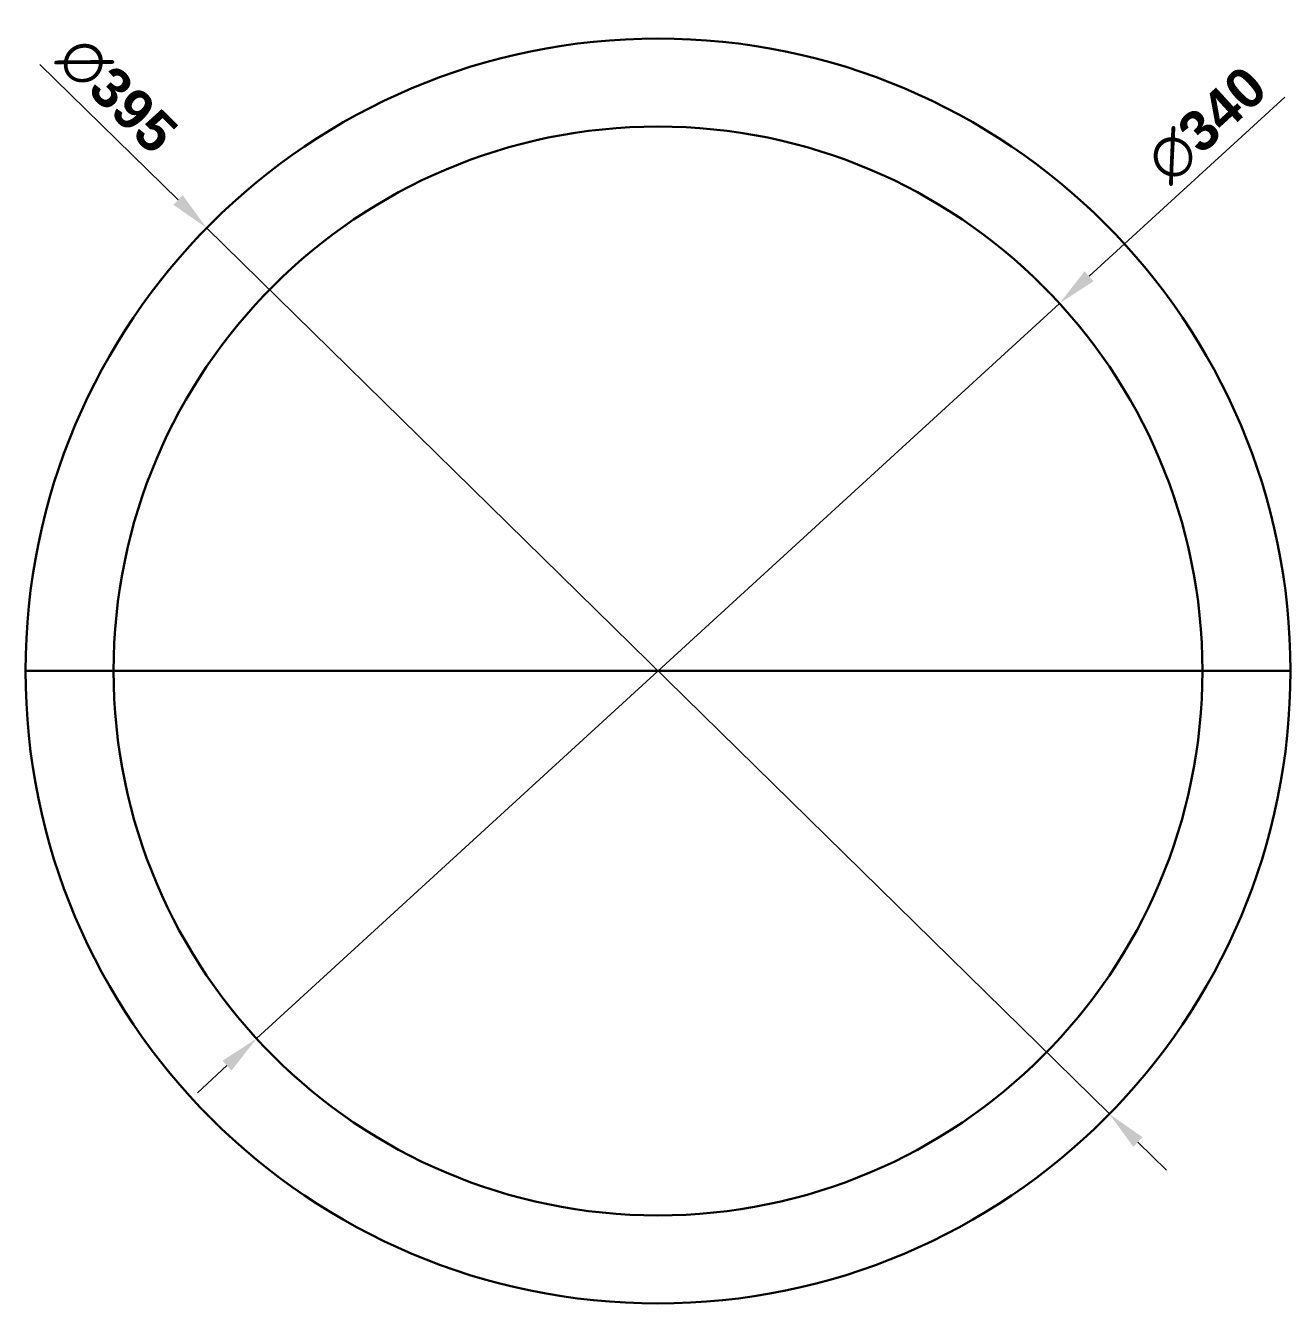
# Model space of a CAD drawing. Header units: millimetres. Extents: x 5774 to 12351, y 222 to 1276.
# Drawn here: x 5773.9 to 6168.9, y 743.3 to 1142.3 of the extents above; entities that cross this region are included whole.
import ezdxf

# ---------------------------------------------------------------- set-up
doc = ezdxf.new("R2010")
doc.units = ezdxf.units.MM
doc.header["$LTSCALE"] = 0.3
doc.layers.add('Contorno', color=5, linetype='Continuous', lineweight=50)
doc.layers.add('cotas', color=7, linetype='Continuous', lineweight=9)
doc.styles.get("Standard").update_dxf_attribs({"font": ''})
doc.styles.get('Standard').set_extended_font_data('Arial', bold=True)
doc.dimstyles.new('cota annotative', dxfattribs={"dimtxt": 2.5, "dimasz": 2.5, "dimexe": 1.25, "dimexo": 2, "dimtad": 1, "dimtxsty": 'Standard', "dimcen": -5, "dimclrt": 102, "dimadec": 0, "dimazin": 0, "dimtfac": 1, "dimtmove": 0, "dimatfit": 3, "dimfxl": 1, "dimarcsym": 0})

# ---------------------------------------------------------------- blocks, each defined once
blk = doc.blocks.new('*D0')
at = {"layer": 'cotas', "color": 0, "lineweight": -2}
for p, q in [((5778.36, 1130.2), (5821.47, 1087.89)), ((6112.31, 802.46), (5830.39, 1079.13)), ((6121.24, 793.71), (6130.16, 784.95))]:
    blk.add_line(p, q, dxfattribs=at)
at = {"layer": 'cotas', "color": 0}
for points in [[(5822.93, 1089.37), (5820.01, 1086.4), (5830.39, 1079.13)], [(6122.69, 795.2), (6119.78, 792.22), (6112.31, 802.46)]]:
    blk.add_solid(points, dxfattribs=at)
at = {"layer": 'Defpoints', "color": 0}
for p in [(5830.39, 1079.13), (6112.31, 802.46)]:
    blk.add_point(p, dxfattribs=at)
at = {"layer": 'cotas', "color": 102, "insert": (5802.48, 1120.57), "char_height": 12.5, "attachment_point": 5, "rotation": 315.5387}
blk.add_mtext('∅395', dxfattribs=at)
blk = doc.blocks.new('*D1')
at = {"layer": 'cotas', "color": 0, "lineweight": -2}
for p, q in [((6167.09, 1120.03), (6105.95, 1064.04)), ((5845.98, 825.99), (6096.73, 1055.6)), ((5836.76, 817.55), (5827.54, 809.11))]:
    blk.add_line(p, q, dxfattribs=at)
at = {"layer": 'cotas', "color": 0}
for points in [[(6104.54, 1065.58), (6107.36, 1062.51), (6096.73, 1055.6)], [(5835.35, 819.09), (5838.16, 816.01), (5845.98, 825.99)]]:
    blk.add_solid(points, dxfattribs=at)
at = {"layer": 'Defpoints', "color": 0}
for p in [(6096.73, 1055.6), (5845.98, 825.99)]:
    blk.add_point(p, dxfattribs=at)
at = {"layer": 'cotas', "color": 102, "insert": (6142.78, 1111.36), "char_height": 12.5, "attachment_point": 5, "rotation": 42.4794}
blk.add_mtext('∅340', dxfattribs=at)

msp = doc.modelspace()

# ---------------------------------------------------------------- linework, layer by layer
at = {"layer": 'Contorno'}
msp.add_line((5773.853, 940.798), (6168.853, 940.798), dxfattribs=at)
for radius in [197.5, 170]:
    msp.add_circle((5971.353, 940.798), radius, dxfattribs=at)

# ---------------------------------------------------------------- dimensions: what is measured, and where the dimension line sits
at = {"layer": 'cotas'}
dim = msp.add_diameter_dim_2p(p1=(6112.314, 802.463), p2=(5830.393, 1079.132), dimstyle='cota annotative', dxfattribs=at)
dim.commit()
dim.dimension.update_dxf_attribs({"geometry": '*D0', "text_midpoint": (5802.476, 1120.573)})
dim = msp.add_diameter_dim_2p(p1=(5845.975, 825.993), p2=(6096.732, 1055.603), dimstyle='cota annotative', dxfattribs=at)
dim.commit()
dim.dimension.update_dxf_attribs({"geometry": '*D1', "text_midpoint": (6149.552, 1103.969), "dimtype": 163})

doc.saveas('drawing.dxf')
